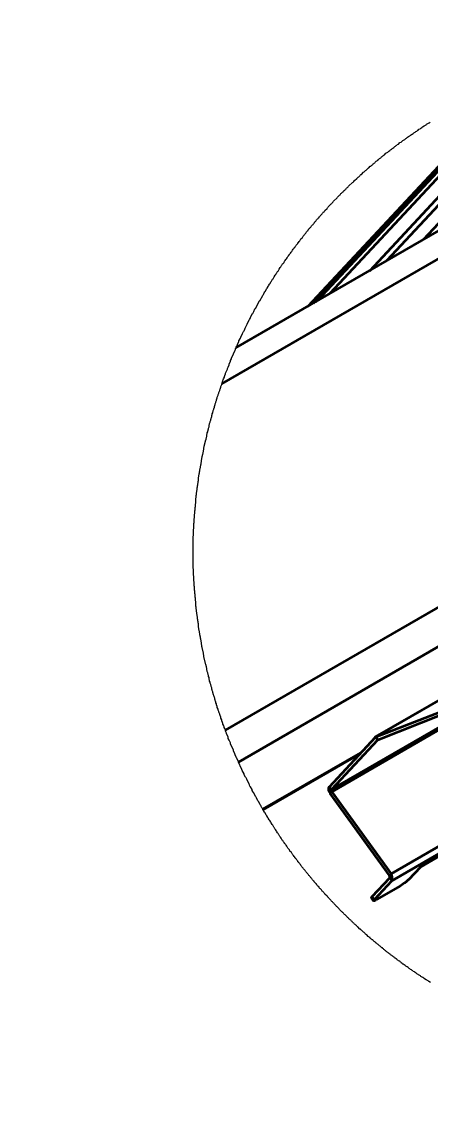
# Model space of a CAD drawing. Header units: feet. Extents: x -13743 to 68376, y -48 to 67763.
# Drawn here: x -276.59 to -269.33, y 63121.73 to 63141.25 of the extents above; entities that cross this region are included whole.
import ezdxf
from ezdxf.enums import TextEntityAlignment as Align

# ---------------------------------------------------------------- set-up
doc = ezdxf.new("R2018")
doc.units = ezdxf.units.FT
doc.header["$MEASUREMENT"] = 0
doc.layers.add('G-ANNO-TEXT', color=1, linetype='Continuous')
doc.layers.add('PDF_0', color=7, linetype='Continuous')
doc.styles.add('NEI-A', font='arial.ttf')
doc.styles.get("Standard").update_dxf_attribs({"font": 'arial.ttf'})

# ---------------------------------------------------------------- blocks, each defined once
blk = doc.blocks.new('DETAIL_TITLE')
at = {"style": 'NEI-A', "flags": 8}
blk.add_attdef('#', text='', height=0.2, dxfattribs=at).set_placement((0.5922, -0.5109), align=Align.MIDDLE_CENTER)
at = {"lineweight": 30, "flags": 104}
blk.add_attdef('DETAIL_TITLE', text='', height=0.2, dxfattribs=at).set_placement((0.9099, -0.52514), align=Align.BOTTOM_LEFT)
at = {"style": 'NEI-A'}
for tag, p in [('SCALE:', (0.93865, -0.73792)), ('1"_=_', (1.5474, -0.73792))]:
    blk.add_attdef(tag, text='', height=0.1, dxfattribs=at).set_placement(p, align=Align.BOTTOM_LEFT)

msp = doc.modelspace()

# ---------------------------------------------------------------- linework, layer by layer
at = {"layer": 'PDF_0', "color": 8, "lineweight": 35, "true_color": 0x7f7f7f}
for points in [[(-266.763, 63140.581), (-270.1, 63137.008)], [(-270.405, 63136.828), (-266.958, 63140.529)], [(-271.402, 63136.254), (-267.617, 63140.312)], [(-271.365, 63136.275), (-267.591, 63140.323)], [(-273.036, 63134.82), (-267.723, 63137.883)], [(-272.972, 63128.659), (-264.565, 63133.508)], [(-272.74, 63128.095), (-268.35, 63130.63)], [(-271.085, 63127.604), (-267.18, 63129.86)], [(-271.08, 63127.567), (-267.148, 63129.839)], [(-270.295, 63128.543), (-269.025, 63129.275)], [(-270.268, 63128.485), (-270.263, 63128.485)], [(-272.303, 63127.256), (-270.564, 63128.258)]]:
    msp.add_lwpolyline(points, dxfattribs=at)
at = {"layer": 'PDF_0', "lineweight": 35}
for points in [[(-267.417, 63140.386), (-271.112, 63136.423)], [(-271.502, 63136.196), (-267.686, 63140.286)], [(-267.57, 63140.334), (-271.333, 63136.296)], [(-269.441, 63137.387), (-268.308, 63138.605)], [(-272.783, 63135.458), (-267.981, 63138.23)], [(-262.873, 63131.805), (-262.077, 63130.698), (-270.026, 63126.107), (-270.052, 63126.081), (-271.107, 63127.536), (-271.08, 63127.567), (-270.026, 63126.107)], [(-270.579, 63128.242), (-272.303, 63127.246)], [(-269.71, 63126.007), (-269.499, 63126.234), (-268.887, 63126.587), (-269.098, 63126.36), (-269.114, 63126.345), (-269.114, 63126.339), (-269.109, 63126.334), (-269.104, 63126.334), (-269.093, 63126.339), (-269.077, 63126.345), (-269.061, 63126.355), (-268.634, 63126.603)], [(-269.857, 63125.897), (-270.284, 63125.649), (-270.3, 63125.638), (-270.316, 63125.633), (-270.326, 63125.628), (-270.332, 63125.628), (-270.337, 63125.633), (-270.337, 63125.638), (-270.321, 63125.654), (-270.01, 63125.986)], [(-270.337, 63125.628), (-270.374, 63125.68), (-270.374, 63125.686), (-270.363, 63125.707)]]:
    msp.add_lwpolyline(points, dxfattribs=at)
at = {"layer": 'PDF_0', "lineweight": 18}
msp.add_lwpolyline([(-269.325, 63124.178), (-269.357, 63124.194), (-269.367, 63124.205), (-269.388, 63124.215), (-269.399, 63124.226), (-269.43, 63124.242), (-269.441, 63124.252), (-269.462, 63124.263), (-269.473, 63124.273), (-269.494, 63124.284), (-269.504, 63124.294), (-269.536, 63124.31), (-269.546, 63124.321), (-269.567, 63124.331), (-269.578, 63124.342), (-269.599, 63124.352), (-269.61, 63124.363), (-269.631, 63124.373), (-269.641, 63124.384), (-269.652, 63124.389), (-269.662, 63124.4), (-269.683, 63124.41), (-269.694, 63124.421), (-269.704, 63124.426), (-269.72, 63124.442), (-269.741, 63124.452), (-269.752, 63124.463), (-269.762, 63124.468), (-269.773, 63124.479), (-269.794, 63124.489), (-269.805, 63124.5), (-269.815, 63124.505), (-269.826, 63124.516), (-269.847, 63124.526), (-269.852, 63124.537), (-269.863, 63124.542), (-269.873, 63124.553), (-269.894, 63124.563), (-269.905, 63124.574), (-269.915, 63124.579), (-269.926, 63124.589), (-269.936, 63124.595), (-269.952, 63124.61), (-269.963, 63124.616), (-269.973, 63124.626), (-269.984, 63124.632), (-269.994, 63124.642), (-270.005, 63124.647), (-270.015, 63124.658), (-270.037, 63124.668), (-270.042, 63124.679), (-270.052, 63124.684), (-270.063, 63124.695), (-270.073, 63124.7), (-270.084, 63124.711), (-270.094, 63124.716), (-270.105, 63124.726), (-270.116, 63124.732), (-270.121, 63124.742), (-270.131, 63124.748), (-270.142, 63124.758), (-270.152, 63124.763), (-270.163, 63124.774), (-270.174, 63124.779), (-270.179, 63124.79), (-270.189, 63124.795), (-270.2, 63124.806), (-270.21, 63124.811), (-270.221, 63124.821), (-270.232, 63124.827), (-270.258, 63124.853), (-270.268, 63124.858), (-270.279, 63124.869), (-270.29, 63124.874), (-270.295, 63124.885), (-270.305, 63124.89), (-270.316, 63124.9), (-270.326, 63124.906), (-270.337, 63124.916), (-270.347, 63124.921), (-270.353, 63124.932), (-270.363, 63124.937), (-270.374, 63124.948), (-270.384, 63124.953), (-270.395, 63124.964), (-270.4, 63124.974), (-270.411, 63124.979), (-270.421, 63124.99), (-270.432, 63124.995), (-270.458, 63125.022), (-270.469, 63125.027), (-270.479, 63125.037), (-270.485, 63125.048), (-270.495, 63125.053), (-270.506, 63125.064), (-270.516, 63125.069), (-270.553, 63125.106), (-270.564, 63125.111), (-270.569, 63125.122), (-270.579, 63125.127), (-270.616, 63125.164), (-270.627, 63125.169), (-270.637, 63125.18), (-270.643, 63125.19), (-270.653, 63125.196), (-270.664, 63125.206), (-270.674, 63125.211), (-270.68, 63125.222), (-270.69, 63125.232), (-270.701, 63125.238), (-270.711, 63125.248), (-270.716, 63125.259), (-270.727, 63125.264), (-270.738, 63125.275), (-270.743, 63125.285), (-270.753, 63125.29), (-270.764, 63125.301), (-270.774, 63125.306), (-270.78, 63125.317), (-270.79, 63125.327), (-270.801, 63125.333), (-270.806, 63125.343), (-270.817, 63125.354), (-270.827, 63125.359), (-270.832, 63125.369), (-270.843, 63125.38), (-270.853, 63125.385), (-270.864, 63125.396), (-270.869, 63125.406), (-270.88, 63125.412), (-270.89, 63125.422), (-270.896, 63125.433), (-270.906, 63125.438), (-270.917, 63125.449), (-270.922, 63125.459), (-270.933, 63125.464), (-270.943, 63125.475), (-270.948, 63125.485), (-270.959, 63125.496), (-270.969, 63125.501), (-270.975, 63125.512), (-270.985, 63125.522), (-270.996, 63125.528), (-271.001, 63125.538), (-271.012, 63125.549), (-271.022, 63125.554), (-271.027, 63125.565), (-271.038, 63125.575), (-271.043, 63125.586), (-271.054, 63125.591), (-271.064, 63125.601), (-271.07, 63125.612), (-271.08, 63125.617), (-271.091, 63125.628), (-271.096, 63125.638), (-271.133, 63125.675), (-271.138, 63125.686), (-271.149, 63125.691), (-271.159, 63125.702), (-271.164, 63125.712), (-271.201, 63125.749), (-271.207, 63125.76), (-271.217, 63125.765), (-271.222, 63125.775), (-271.233, 63125.786), (-271.238, 63125.796), (-271.249, 63125.802), (-271.259, 63125.812), (-271.265, 63125.823), (-271.275, 63125.833), (-271.28, 63125.844), (-271.291, 63125.849), (-271.302, 63125.86), (-271.307, 63125.87), (-271.333, 63125.897), (-271.338, 63125.907), (-271.349, 63125.918), (-271.354, 63125.928), (-271.365, 63125.933), (-271.37, 63125.944), (-271.391, 63125.965), (-271.396, 63125.976), (-271.407, 63125.981), (-271.412, 63125.991), (-271.423, 63126.002), (-271.428, 63126.013), (-271.439, 63126.023), (-271.444, 63126.034), (-271.454, 63126.039), (-271.46, 63126.049), (-271.47, 63126.06), (-271.475, 63126.071), (-271.486, 63126.081), (-271.491, 63126.092), (-271.502, 63126.097), (-271.507, 63126.107), (-271.518, 63126.118), (-271.523, 63126.128), (-271.533, 63126.139), (-271.539, 63126.15), (-271.549, 63126.155), (-271.555, 63126.165), (-271.565, 63126.176), (-271.57, 63126.186), (-271.581, 63126.197), (-271.586, 63126.208), (-271.613, 63126.234), (-271.618, 63126.244), (-271.628, 63126.255), (-271.639, 63126.276), (-271.649, 63126.287), (-271.655, 63126.297), (-271.665, 63126.302), (-271.67, 63126.313), (-271.681, 63126.324), (-271.686, 63126.334), (-271.697, 63126.345), (-271.707, 63126.366), (-271.718, 63126.376), (-271.723, 63126.387), (-271.734, 63126.392), (-271.739, 63126.403), (-271.75, 63126.413), (-271.76, 63126.434), (-271.771, 63126.445), (-271.776, 63126.455), (-271.786, 63126.466), (-271.797, 63126.487), (-271.823, 63126.513), (-271.834, 63126.534), (-271.844, 63126.545), (-271.85, 63126.555), (-271.86, 63126.566), (-271.871, 63126.587), (-271.881, 63126.598), (-271.892, 63126.619), (-271.902, 63126.629), (-271.908, 63126.64), (-271.918, 63126.645), (-271.929, 63126.666), (-271.939, 63126.677), (-271.95, 63126.698), (-271.96, 63126.708), (-271.971, 63126.729), (-271.981, 63126.74), (-271.992, 63126.761), (-272.003, 63126.772), (-272.013, 63126.793), (-272.024, 63126.803), (-272.034, 63126.824), (-272.045, 63126.835), (-272.061, 63126.866), (-272.071, 63126.877), (-272.082, 63126.898), (-272.092, 63126.909), (-272.103, 63126.93), (-272.113, 63126.94), (-272.129, 63126.972), (-272.14, 63126.982), (-272.155, 63127.014), (-272.166, 63127.025), (-272.182, 63127.056), (-272.192, 63127.067), (-272.208, 63127.098), (-272.219, 63127.109), (-272.234, 63127.141), (-272.245, 63127.151), (-272.266, 63127.193), (-272.277, 63127.204), (-272.292, 63127.235), (-272.303, 63127.246), (-272.303, 63127.256), (-272.308, 63127.262), (-272.314, 63127.272), (-272.324, 63127.283), (-272.335, 63127.304), (-272.34, 63127.32), (-272.345, 63127.33), (-272.356, 63127.341), (-272.382, 63127.394), (-272.393, 63127.404), (-272.419, 63127.457), (-272.424, 63127.473), (-272.435, 63127.483), (-272.466, 63127.546), (-272.477, 63127.557), (-272.493, 63127.589), (-272.498, 63127.604), (-272.524, 63127.657), (-272.535, 63127.668), (-272.545, 63127.689), (-272.551, 63127.704), (-272.593, 63127.789), (-272.598, 63127.805), (-272.603, 63127.815), (-272.614, 63127.826), (-272.635, 63127.868), (-272.64, 63127.884), (-272.672, 63127.947), (-272.677, 63127.963), (-272.709, 63128.026), (-272.714, 63128.042), (-272.74, 63128.095), (-272.74, 63128.1), (-272.746, 63128.116), (-272.772, 63128.168), (-272.777, 63128.184), (-272.798, 63128.226), (-272.804, 63128.242), (-272.83, 63128.295), (-272.83, 63128.311), (-272.851, 63128.353), (-272.856, 63128.369), (-272.878, 63128.411), (-272.883, 63128.427), (-272.883, 63128.437), (-272.899, 63128.469), (-272.904, 63128.485), (-272.92, 63128.516), (-272.92, 63128.527), (-272.925, 63128.543), (-272.946, 63128.585), (-272.951, 63128.601), (-272.951, 63128.611), (-272.962, 63128.632), (-272.967, 63128.648), (-272.972, 63128.659), (-272.972, 63128.664), (-272.978, 63128.674), (-272.983, 63128.69), (-272.993, 63128.711), (-272.993, 63128.722), (-272.999, 63128.732), (-273.004, 63128.748), (-273.015, 63128.769), (-273.015, 63128.78), (-273.02, 63128.796), (-273.036, 63128.827), (-273.036, 63128.843), (-273.051, 63128.875), (-273.051, 63128.89), (-273.067, 63128.922), (-273.073, 63128.938), (-273.073, 63128.948), (-273.083, 63128.97), (-273.088, 63128.985), (-273.088, 63128.996), (-273.099, 63129.017), (-273.099, 63129.033), (-273.115, 63129.064), (-273.115, 63129.08), (-273.131, 63129.112), (-273.131, 63129.128), (-273.141, 63129.149), (-273.141, 63129.159), (-273.146, 63129.175), (-273.152, 63129.186), (-273.152, 63129.196), (-273.157, 63129.212), (-273.162, 63129.223), (-273.162, 63129.233), (-273.167, 63129.244), (-273.173, 63129.259), (-273.178, 63129.27), (-273.178, 63129.28), (-273.183, 63129.291), (-273.189, 63129.307), (-273.189, 63129.317), (-273.194, 63129.328), (-273.194, 63129.344), (-273.204, 63129.365), (-273.204, 63129.375), (-273.21, 63129.391), (-273.215, 63129.402), (-273.215, 63129.412), (-273.22, 63129.428), (-273.225, 63129.439), (-273.225, 63129.449), (-273.231, 63129.46), (-273.231, 63129.476), (-273.241, 63129.497), (-273.241, 63129.512), (-273.252, 63129.533), (-273.252, 63129.549), (-273.257, 63129.56), (-273.257, 63129.57), (-273.262, 63129.581), (-273.262, 63129.597), (-273.273, 63129.618), (-273.273, 63129.634), (-273.278, 63129.644), (-273.278, 63129.655), (-273.283, 63129.671), (-273.283, 63129.681), (-273.294, 63129.702), (-273.294, 63129.718), (-273.299, 63129.729), (-273.299, 63129.739), (-273.304, 63129.755), (-273.304, 63129.765), (-273.31, 63129.776), (-273.31, 63129.792), (-273.315, 63129.802), (-273.315, 63129.813), (-273.32, 63129.829), (-273.326, 63129.839), (-273.326, 63129.85), (-273.331, 63129.866), (-273.331, 63129.876), (-273.336, 63129.887), (-273.336, 63129.897), (-273.341, 63129.913), (-273.341, 63129.924), (-273.347, 63129.934), (-273.347, 63129.95), (-273.352, 63129.96), (-273.352, 63129.971), (-273.357, 63129.987), (-273.357, 63129.997), (-273.362, 63130.008), (-273.362, 63130.034), (-273.368, 63130.045), (-273.368, 63130.061), (-273.373, 63130.071), (-273.373, 63130.082), (-273.378, 63130.097), (-273.378, 63130.108), (-273.384, 63130.119), (-273.384, 63130.134), (-273.389, 63130.145), (-273.389, 63130.171), (-273.394, 63130.182), (-273.394, 63130.192), (-273.399, 63130.208), (-273.399, 63130.219), (-273.405, 63130.229), (-273.405, 63130.256), (-273.41, 63130.266), (-273.41, 63130.282), (-273.415, 63130.292), (-273.415, 63130.319), (-273.42, 63130.329), (-273.42, 63130.34), (-273.426, 63130.356), (-273.426, 63130.377), (-273.431, 63130.393), (-273.431, 63130.414), (-273.436, 63130.43), (-273.436, 63130.44), (-273.442, 63130.451), (-273.442, 63130.477), (-273.447, 63130.488), (-273.447, 63130.514), (-273.452, 63130.53), (-273.452, 63130.551), (-273.457, 63130.567), (-273.457, 63130.588), (-273.463, 63130.603), (-273.463, 63130.625), (-273.468, 63130.64), (-273.468, 63130.677), (-273.473, 63130.688), (-273.473, 63130.714), (-273.478, 63130.725), (-273.478, 63130.751), (-273.484, 63130.762), (-273.484, 63130.799), (-273.489, 63130.814), (-273.489, 63130.851), (-273.494, 63130.862), (-273.494, 63130.899), (-273.499, 63130.914), (-273.499, 63130.951), (-273.505, 63130.962), (-273.505, 63131.009), (-273.51, 63131.025), (-273.51, 63131.073), (-273.515, 63131.088), (-273.515, 63131.136), (-273.521, 63131.146), (-273.521, 63131.21), (-273.526, 63131.225), (-273.526, 63131.299), (-273.531, 63131.31), (-273.531, 63131.399), (-273.536, 63131.41), (-273.536, 63131.526), (-273.542, 63131.536), (-273.542, 63132.111), (-273.536, 63132.121), (-273.536, 63132.237), (-273.531, 63132.248), (-273.531, 63132.338), (-273.526, 63132.348), (-273.526, 63132.422), (-273.521, 63132.438), (-273.521, 63132.501), (-273.515, 63132.512), (-273.515, 63132.559), (-273.51, 63132.575), (-273.51, 63132.622), (-273.505, 63132.638), (-273.505, 63132.685), (-273.499, 63132.696), (-273.499, 63132.733), (-273.494, 63132.749), (-273.494, 63132.786), (-273.489, 63132.796), (-273.489, 63132.833), (-273.484, 63132.849), (-273.484, 63132.886), (-273.478, 63132.896), (-273.478, 63132.923), (-273.473, 63132.933), (-273.473, 63132.97), (-273.468, 63132.986), (-273.468, 63133.007), (-273.463, 63133.023), (-273.463, 63133.044), (-273.457, 63133.06), (-273.457, 63133.081), (-273.452, 63133.097), (-273.452, 63133.118), (-273.447, 63133.134), (-273.447, 63133.16), (-273.442, 63133.17), (-273.442, 63133.197), (-273.436, 63133.207), (-273.436, 63133.218), (-273.431, 63133.234), (-273.431, 63133.255), (-273.426, 63133.271), (-273.426, 63133.292), (-273.42, 63133.307), (-273.42, 63133.318), (-273.415, 63133.329), (-273.415, 63133.355), (-273.41, 63133.365), (-273.41, 63133.381), (-273.405, 63133.392), (-273.405, 63133.418), (-273.399, 63133.429), (-273.399, 63133.439), (-273.394, 63133.455), (-273.394, 63133.466), (-273.389, 63133.476), (-273.389, 63133.502), (-273.384, 63133.513), (-273.384, 63133.529), (-273.378, 63133.539), (-273.378, 63133.55), (-273.373, 63133.566), (-273.373, 63133.576), (-273.368, 63133.587), (-273.368, 63133.603), (-273.362, 63133.613), (-273.362, 63133.64), (-273.357, 63133.65), (-273.357, 63133.661), (-273.352, 63133.676), (-273.352, 63133.687), (-273.347, 63133.697), (-273.347, 63133.713), (-273.341, 63133.724), (-273.341, 63133.734), (-273.336, 63133.75), (-273.336, 63133.761), (-273.331, 63133.771), (-273.331, 63133.782), (-273.326, 63133.798), (-273.326, 63133.808), (-273.32, 63133.819), (-273.315, 63133.835), (-273.315, 63133.845), (-273.31, 63133.856), (-273.31, 63133.871), (-273.304, 63133.882), (-273.304, 63133.893), (-273.299, 63133.908), (-273.299, 63133.919), (-273.294, 63133.929), (-273.294, 63133.945), (-273.283, 63133.966), (-273.283, 63133.977), (-273.278, 63133.993), (-273.278, 63134.003), (-273.273, 63134.014), (-273.273, 63134.03), (-273.262, 63134.051), (-273.262, 63134.066), (-273.257, 63134.077), (-273.257, 63134.088), (-273.252, 63134.098), (-273.252, 63134.114), (-273.241, 63134.135), (-273.241, 63134.151), (-273.231, 63134.172), (-273.231, 63134.188), (-273.225, 63134.198), (-273.225, 63134.209), (-273.22, 63134.219), (-273.215, 63134.235), (-273.215, 63134.246), (-273.21, 63134.256), (-273.204, 63134.272), (-273.204, 63134.283), (-273.194, 63134.304), (-273.194, 63134.319), (-273.189, 63134.33), (-273.189, 63134.341), (-273.183, 63134.356), (-273.178, 63134.367), (-273.178, 63134.377), (-273.173, 63134.388), (-273.167, 63134.404), (-273.167, 63134.414), (-273.157, 63134.435), (-273.152, 63134.451), (-273.152, 63134.462), (-273.146, 63134.472), (-273.141, 63134.488), (-273.141, 63134.499), (-273.131, 63134.52), (-273.131, 63134.536), (-273.115, 63134.567), (-273.115, 63134.583), (-273.099, 63134.615), (-273.099, 63134.63), (-273.088, 63134.652), (-273.088, 63134.662), (-273.083, 63134.678), (-273.073, 63134.699), (-273.073, 63134.71), (-273.067, 63134.725), (-273.051, 63134.757), (-273.051, 63134.773), (-273.036, 63134.804), (-273.036, 63134.82), (-273.025, 63134.841), (-273.02, 63134.857), (-273.015, 63134.868), (-273.015, 63134.878), (-273.009, 63134.889), (-273.004, 63134.905), (-272.988, 63134.936), (-272.988, 63134.947), (-272.983, 63134.963), (-272.967, 63134.994), (-272.967, 63135.01), (-272.946, 63135.052), (-272.941, 63135.068), (-272.936, 63135.078), (-272.936, 63135.089), (-272.93, 63135.1), (-272.925, 63135.115), (-272.904, 63135.158), (-272.904, 63135.173), (-272.883, 63135.216), (-272.878, 63135.231), (-272.862, 63135.263), (-272.862, 63135.273), (-272.856, 63135.289), (-272.83, 63135.342), (-272.825, 63135.358), (-272.804, 63135.4), (-272.798, 63135.416), (-272.793, 63135.426), (-272.793, 63135.437), (-272.783, 63135.458), (-272.777, 63135.463), (-272.762, 63135.495), (-272.756, 63135.511), (-272.756, 63135.521), (-272.735, 63135.563), (-272.73, 63135.579), (-272.704, 63135.632), (-272.698, 63135.648), (-272.667, 63135.711), (-272.661, 63135.727), (-272.651, 63135.748), (-272.64, 63135.758), (-272.625, 63135.79), (-272.619, 63135.806), (-272.582, 63135.88), (-272.577, 63135.895), (-272.551, 63135.948), (-272.54, 63135.959), (-272.53, 63135.98), (-272.524, 63135.996), (-272.493, 63136.059), (-272.482, 63136.069), (-272.472, 63136.09), (-272.466, 63136.106), (-272.445, 63136.148), (-272.435, 63136.159), (-272.403, 63136.222), (-272.393, 63136.238), (-272.366, 63136.291), (-272.356, 63136.301), (-272.335, 63136.343), (-272.324, 63136.354), (-272.303, 63136.396), (-272.292, 63136.407), (-272.287, 63136.417), (-272.282, 63136.433), (-272.271, 63136.454), (-272.261, 63136.465), (-272.24, 63136.507), (-272.229, 63136.517), (-272.213, 63136.549), (-272.203, 63136.56), (-272.187, 63136.591), (-272.176, 63136.602), (-272.161, 63136.633), (-272.15, 63136.644), (-272.134, 63136.676), (-272.124, 63136.686), (-272.113, 63136.707), (-272.103, 63136.718), (-272.087, 63136.749), (-272.076, 63136.76), (-272.066, 63136.781), (-272.055, 63136.792), (-272.045, 63136.813), (-272.034, 63136.823), (-272.024, 63136.844), (-272.013, 63136.855), (-271.997, 63136.886), (-271.987, 63136.897), (-271.976, 63136.918), (-271.966, 63136.929), (-271.955, 63136.95), (-271.945, 63136.955), (-271.939, 63136.965), (-271.929, 63136.976), (-271.918, 63136.997), (-271.908, 63137.008), (-271.897, 63137.029), (-271.887, 63137.039), (-271.876, 63137.06), (-271.866, 63137.071), (-271.86, 63137.081), (-271.85, 63137.092), (-271.839, 63137.113), (-271.829, 63137.118), (-271.823, 63137.129), (-271.813, 63137.139), (-271.802, 63137.16), (-271.792, 63137.171), (-271.786, 63137.182), (-271.776, 63137.192), (-271.765, 63137.213), (-271.755, 63137.224), (-271.75, 63137.234), (-271.739, 63137.24), (-271.728, 63137.261), (-271.718, 63137.271), (-271.713, 63137.282), (-271.702, 63137.292), (-271.697, 63137.303), (-271.686, 63137.313), (-271.681, 63137.324), (-271.67, 63137.329), (-271.66, 63137.35), (-271.649, 63137.361), (-271.644, 63137.371), (-271.634, 63137.382), (-271.628, 63137.392), (-271.602, 63137.419), (-271.597, 63137.429), (-271.586, 63137.44), (-271.581, 63137.45), (-271.57, 63137.461), (-271.565, 63137.471), (-271.549, 63137.487), (-271.544, 63137.498), (-271.533, 63137.508), (-271.528, 63137.519), (-271.518, 63137.529), (-271.512, 63137.54), (-271.502, 63137.545), (-271.497, 63137.556), (-271.486, 63137.566), (-271.481, 63137.577), (-271.47, 63137.587), (-271.465, 63137.598), (-271.454, 63137.603), (-271.444, 63137.614), (-271.439, 63137.624), (-271.428, 63137.635), (-271.423, 63137.645), (-271.412, 63137.651), (-271.407, 63137.661), (-271.396, 63137.672), (-271.391, 63137.682), (-271.381, 63137.693), (-271.375, 63137.703), (-271.365, 63137.709), (-271.36, 63137.719), (-271.349, 63137.73), (-271.344, 63137.74), (-271.333, 63137.751), (-271.323, 63137.756), (-271.317, 63137.767), (-271.307, 63137.777), (-271.302, 63137.788), (-271.291, 63137.793), (-271.286, 63137.804), (-271.265, 63137.825), (-271.259, 63137.835), (-271.249, 63137.84), (-271.244, 63137.851), (-271.233, 63137.861), (-271.228, 63137.872), (-271.217, 63137.877), (-271.207, 63137.888), (-271.201, 63137.898), (-271.164, 63137.935), (-271.159, 63137.946), (-271.149, 63137.951), (-271.143, 63137.962), (-271.096, 63138.009), (-271.091, 63138.02), (-271.08, 63138.025), (-271.075, 63138.035), (-271.064, 63138.046), (-271.054, 63138.051), (-271.049, 63138.062), (-270.985, 63138.125), (-270.98, 63138.136), (-270.969, 63138.146), (-270.959, 63138.151), (-270.954, 63138.162), (-270.943, 63138.172), (-270.933, 63138.178), (-270.927, 63138.188), (-270.917, 63138.199), (-270.906, 63138.204), (-270.901, 63138.215), (-270.89, 63138.225), (-270.88, 63138.23), (-270.869, 63138.241), (-270.864, 63138.252), (-270.853, 63138.257), (-270.843, 63138.267), (-270.838, 63138.278), (-270.827, 63138.283), (-270.817, 63138.294), (-270.811, 63138.304), (-270.801, 63138.31), (-270.79, 63138.32), (-270.785, 63138.331), (-270.774, 63138.336), (-270.711, 63138.399), (-270.701, 63138.404), (-270.69, 63138.415), (-270.685, 63138.425), (-270.674, 63138.431), (-270.637, 63138.468), (-270.627, 63138.473), (-270.616, 63138.483), (-270.611, 63138.494), (-270.6, 63138.499), (-270.59, 63138.51), (-270.579, 63138.515), (-270.574, 63138.526), (-270.564, 63138.536), (-270.553, 63138.541), (-270.516, 63138.578), (-270.506, 63138.584), (-270.5, 63138.594), (-270.49, 63138.599), (-270.479, 63138.61), (-270.469, 63138.615), (-270.458, 63138.626), (-270.453, 63138.636), (-270.442, 63138.642), (-270.432, 63138.652), (-270.421, 63138.657), (-270.395, 63138.684), (-270.384, 63138.689), (-270.374, 63138.7), (-270.363, 63138.705), (-270.358, 63138.715), (-270.347, 63138.726), (-270.337, 63138.731), (-270.326, 63138.742), (-270.316, 63138.747), (-270.311, 63138.758), (-270.3, 63138.763), (-270.29, 63138.773), (-270.279, 63138.779), (-270.268, 63138.789), (-270.258, 63138.794), (-270.253, 63138.805), (-270.242, 63138.81), (-270.232, 63138.821), (-270.221, 63138.826), (-270.21, 63138.837), (-270.2, 63138.842), (-270.195, 63138.852), (-270.184, 63138.858), (-270.174, 63138.868), (-270.163, 63138.874), (-270.152, 63138.884), (-270.142, 63138.889), (-270.116, 63138.916), (-270.105, 63138.921), (-270.094, 63138.931), (-270.084, 63138.937), (-270.073, 63138.947), (-270.063, 63138.953), (-270.047, 63138.968), (-270.037, 63138.974), (-270.026, 63138.984), (-270.015, 63138.989), (-270.005, 63139), (-269.994, 63139.005), (-269.979, 63139.021), (-269.968, 63139.026), (-269.957, 63139.037), (-269.947, 63139.042), (-269.936, 63139.053), (-269.926, 63139.058), (-269.915, 63139.069), (-269.894, 63139.079), (-269.868, 63139.105), (-269.847, 63139.116), (-269.836, 63139.127), (-269.826, 63139.132), (-269.815, 63139.142), (-269.794, 63139.153), (-269.784, 63139.163), (-269.773, 63139.169), (-269.762, 63139.179), (-269.752, 63139.184), (-269.736, 63139.2), (-269.715, 63139.211), (-269.704, 63139.221), (-269.694, 63139.227), (-269.683, 63139.237), (-269.662, 63139.248), (-269.652, 63139.258), (-269.631, 63139.269), (-269.62, 63139.279), (-269.599, 63139.29), (-269.588, 63139.3), (-269.567, 63139.311), (-269.557, 63139.322), (-269.546, 63139.327), (-269.531, 63139.343), (-269.509, 63139.353), (-269.499, 63139.364), (-269.478, 63139.374), (-269.467, 63139.385), (-269.436, 63139.401), (-269.425, 63139.411), (-269.404, 63139.422), (-269.393, 63139.432), (-269.362, 63139.448), (-269.351, 63139.459), (-269.33, 63139.469)], dxfattribs=at)
at = {"layer": 'PDF_0', "lineweight": 35}
for points in [[(-270.321, 63125.654), (-270.363, 63125.707), (-270.047, 63126.039), (-270.01, 63125.986), (-262.062, 63130.577), (-262.372, 63130.247, -0.062254), (-262.515, 63130.134), (-262.942, 63129.887), (-262.984, 63129.866), (-262.995, 63129.866), (-263.032, 63129.918), (-263.032, 63129.924), (-263.021, 63129.945)], [(-270.307, 63128.537, -0.109391), (-270.3, 63128.543), (-269.025, 63129.275)]]:
    msp.add_lwpolyline(points, format="xyb", dxfattribs=at)
for points in [[(-269.135, 63128.996), (-269.109, 63128.938), (-270.263, 63128.485), (-270.295, 63128.543)], [(-270.305, 63128.537), (-270.268, 63128.485), (-271.085, 63127.604), (-271.122, 63127.657)]]:
    msp.add_lwpolyline(points, close=True, dxfattribs=at)
for centre, radius, start, end in [((-270.261, 63128.477), 0.0132, 111.7802, 136.1101), ((-271.035, 63127.612), 0.103, 152.8363, 223.1433), ((-271.056, 63127.591), 0.0343, 152.9352, 222.9895), ((-270.108, 63126.036), 0.103, 332.8033, 43.1818), ((-270.081, 63126.057), 0.0343, 332.9187, 43.0169), ((-270.224, 63126.532), 0.73, 300.0476, 314.2529)]:
    msp.add_arc(centre, radius, start, end, dxfattribs=at)

# ---------------------------------------------------------------- block references
at = {"layer": 'G-ANNO-TEXT'}
ref = msp.add_blockref('DETAIL_TITLE', (-460.635, 63776.869), dxfattribs=dict(at, xscale=128.9267043143703, yscale=128.9267043143703, zscale=128.9267043143703))
lines = msp.add_mtext('{\\LDC BLOCK TYPE-1 (3) STRINGS (78) MODULES [580W]}', dxfattribs={"layer": '0', "insert": (-343.325, 63747.843), "char_height": 858.86809, "attachment_point": 1})
ref.add_attrib('DETAIL_TITLE', '', (-343.325, 63747.843)).embed_mtext(lines)

doc.saveas('drawing.dxf')
